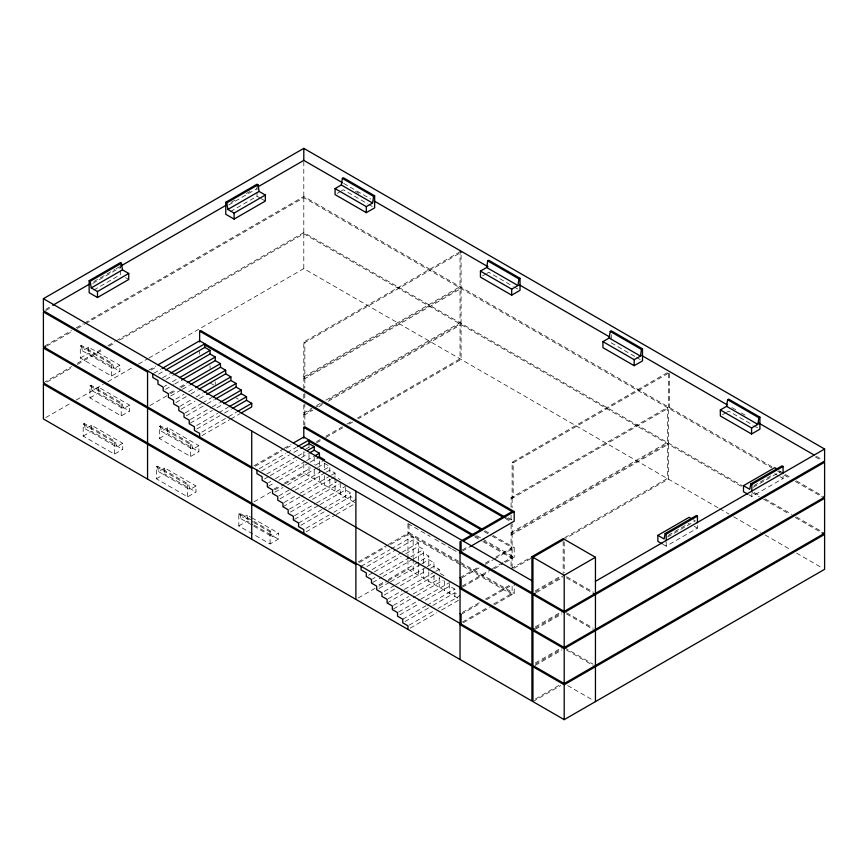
<?xml version="1.0" encoding="UTF-8"?>
<svg xmlns="http://www.w3.org/2000/svg" width="868" height="868" viewBox="0 0 868 868"><rect width="100%" height="100%" fill="white"/><g stroke="black" fill="none" stroke-linecap="round" stroke-linejoin="round"><path stroke-width="0.65" stroke-dasharray="4.34 3.25" d="M45.744 309.366L51.613 305.981M93.842 281.601L114.956 269.406M116.128 268.733L119.643 266.704M231.072 202.363L235.77 199.662M246.328 193.564L251.015 190.851M45.744 310.57L51.613 307.185M92.67 283.478L120.815 267.225M228.729 204.924L256.885 188.671M93.787 290.042L120.402 274.668L120.402 270.664M230.4 211.608L257.015 196.233L260.14 198.045M44.572 346.126L71.556 330.545M76.243 327.844L83.285 323.775M84.456 323.102L303.8 196.461L772.086 466.821M46.915 345.974L72.728 331.077M77.415 328.364L84.456 324.306M85.628 323.623L303.8 197.665L771.815 467.874M337.153 193.401L340.278 191.6M341.319 190.993L343.402 189.799L367.706 203.828M80.29 345.985L81.332 345.388L112.58 363.432L113.621 368.835L119.871 365.233L119.871 371.244L111.538 376.061L80.29 358.017L80.29 345.985L111.538 364.028L112.58 363.432M81.332 345.388L82.373 350.802L88.623 347.189L119.871 365.233M80.29 358.017L88.623 353.2L119.871 371.244M43.4 382.886L71.556 366.632M77.415 363.247L103.227 348.35M107.914 345.638L114.956 341.58M116.128 340.896L303.8 232.548L742.487 485.82M46.915 382.061L72.728 367.153M77.415 364.451L103.227 349.554M109.086 346.158L114.956 342.773M119.643 340.072L303.8 233.742L742.487 487.024M89.957 385.859L90.999 385.251L122.247 403.294L123.289 408.709L129.538 405.096L129.538 411.117L121.205 415.924L89.957 397.88L89.957 385.859L121.205 403.902L122.247 403.294M90.999 385.251L92.041 390.665L98.29 387.063L129.538 405.096M45.744 417.616L71.556 402.709M76.243 400.007L103.227 384.426M107.914 381.725L133.715 366.817M138.413 364.115L147.799 358.69M148.971 358.017L303.8 268.624L718.498 508.051M89.957 397.88L98.29 393.074L129.538 411.117M148.721 370.191L155.665 366.177M151.032 370.05L156.815 366.708M153.929 373.197L160.873 369.182M158.551 374.13L164.345 370.788M162.609 377.808L169.553 373.793M83.176 424.061L84.218 423.454L115.466 441.497L116.507 446.911L122.757 443.298L122.757 449.309L114.424 454.127L83.176 436.083L83.176 424.061L114.424 442.094L115.466 441.497M166.081 379.414L173.025 375.399M84.218 423.454L85.259 428.868L91.509 425.255L122.757 443.298M164.345 386.423L166.656 385.088M172.439 381.746L178.233 378.405M83.176 436.083L91.509 431.277L122.757 449.309M165.495 389.363L173.6 384.687M174.761 384.025L181.705 380.01M169.553 393.041L175.336 389.699M179.969 387.03L186.913 383.016M149.871 405.606L169.553 394.246M170.703 393.573L176.497 390.231M181.119 387.562L186.913 384.22M170.703 395.982L181.119 389.971M182.28 389.298L189.224 385.294M175.911 398.987L184.016 394.311M188.649 391.642L194.432 388.3M175.911 402.6L189.799 394.582M190.96 393.909L197.904 389.895M179.969 406.267L191.535 399.584M196.168 396.915L203.112 392.911M181.119 409.208L195.007 401.19M199.64 398.521L205.423 395.179M458.749 253.738L304.842 342.589L304.842 377.471L303.8 376.875L303.8 341.992L458.879 252.458M159.3 426.438L160.341 425.83L191.589 443.874L192.631 449.288L198.881 445.675L198.881 451.685L190.548 456.503L159.3 438.459L159.3 426.438L190.548 444.47L191.589 443.874M185.177 412.886L201.376 403.533M202.537 402.861L211.792 397.522M186.327 415.826L206.009 404.466M207.159 403.794L214.103 399.79M160.341 425.83L161.383 431.244L167.632 427.631L198.881 445.675M190.385 419.504L211.217 407.472M212.367 406.81L219.311 402.795M159.3 438.459L167.632 433.653L198.881 451.685M190.385 423.107L212.367 410.412M217 407.743L222.783 404.401M196.743 425.45L217.575 413.418M218.736 412.756L227.991 407.407M196.743 429.052L219.897 415.696M224.519 413.016L231.463 409.012M201.951 432.058L227.416 417.367M228.577 416.694L236.671 412.018M201.951 435.671L229.727 419.635M230.888 418.962L240.143 413.624M303.8 376.875L460.04 286.668L460.04 251.785M303.8 388.81L303.8 378.068L461.082 287.265L461.082 252.393M482.521 275.926L485.646 274.114M486.688 273.518L488.771 272.313L513.075 286.342M303.8 378.068L304.842 378.676L461.082 288.469L461.082 323.352L326.997 400.766M156.403 466.767L157.444 466.159L188.692 484.203L189.734 489.617L195.984 486.004L195.984 492.026L187.651 496.832L156.403 478.789L156.403 466.767L187.651 484.8L188.692 484.203M157.444 466.159L158.486 471.574L164.736 467.961L195.984 486.004M156.403 478.789L164.736 473.982L195.984 492.026M303.8 404.9L303.8 412.951L311.959 408.242M316.625 405.551L320.118 403.533M325.956 400.159L460.04 322.744L460.04 287.872M303.8 424.886L303.8 414.155L313.131 408.774M314.173 408.166L322.451 403.381M303.8 414.155L304.842 414.752L313.001 410.043M318.838 406.68L322.332 404.662M328.158 401.298L461.082 324.556L461.082 359.428L358.473 418.669M254.031 465.736L282.968 449.038M284.129 448.365L291.073 444.362M255.192 466.268L281.807 450.904M286.44 448.235L292.223 444.893M259.239 468.742L285.865 453.378M287.015 452.705L296.281 447.367M261.561 471.02L289.337 454.984M293.959 452.304L299.753 448.962M316.625 441.628L320.118 439.609M325.956 436.246L342.274 426.817M346.94 424.126L351.605 421.436M357.432 418.072L460.04 358.831L460.04 323.948M304.842 449.635L310.668 446.271M316.505 442.908L321.16 440.217M325.825 437.515L343.316 427.425M349.153 424.051L352.647 422.032M266.769 474.026L296.856 456.655M298.017 455.982L304.961 451.978M264.447 478.973L269.08 476.293M270.241 475.631L296.856 460.257M301.489 457.588L308.433 453.573M268.505 482.641L270.816 481.306M275.449 478.637L305.536 461.266M306.697 460.593L313.641 456.59M268.505 486.254L274.288 482.912M278.921 480.243L309.008 462.861M310.169 462.199L315.952 458.857M273.713 489.259L279.496 485.917M284.129 483.248L310.744 467.874M315.377 465.205L324.632 459.856M254.031 501.823L273.713 490.463M274.863 489.791L284.129 484.452M285.279 483.78L303.8 473.093L354.838 502.55M274.863 492.199L282.968 487.523M287.601 484.854L316.527 468.145M317.688 467.472L324.632 463.469L329.84 466.474L329.84 473.95M252.707 533.95L238.819 525.932L238.819 513.899L239.861 513.303L252.588 520.648M278.921 495.878L290.487 489.194M291.648 488.521L322.896 470.478M324.057 469.816L329.84 466.474M239.861 513.303L240.903 518.706L247.152 515.104L250.624 517.111M280.071 498.818L293.959 490.8M295.12 490.127L325.207 472.756M326.368 472.084L329.84 470.087L335.048 473.093L335.048 491.125M238.819 525.932L247.152 521.115L252.935 524.456M284.129 502.485L295.695 495.802M300.328 493.132L330.415 475.762M331.576 475.089L335.048 473.093M282.968 506.76L300.328 496.746M301.489 496.073L330.415 479.375M331.576 478.702L335.048 476.695L340.256 479.7M289.337 509.104L304.375 500.413M309.008 497.744L336.784 481.707M290.487 512.044L307.847 502.019M312.48 499.35L339.095 483.975M294.545 515.722L315.377 503.69M316.527 503.028L345.464 486.319M253.868 522.59L270.067 531.943L271.109 531.335L272.151 536.75L278.4 533.147L278.4 539.158L270.067 543.965L253.868 534.612M294.545 519.324L318.849 505.295M319.999 504.623L345.464 489.932L350.672 492.937L350.672 500.152M298.592 523.003L321.735 509.635M322.896 508.974L350.672 492.937M300.903 525.27L324.057 511.914M328.679 509.234L350.672 496.539L355.88 499.545L333.887 512.239M306.111 528.276L329.265 514.919M306.111 531.889L335.048 515.18M336.209 514.518L354.719 503.831M668.241 373.338L513.162 462.861L513.162 497.744L512.12 497.147L512.12 462.264L667.199 372.73M407.96 558.612L407.96 523.599L409.002 523.003L409.002 532.626L459.27 561.639M358.191 561.954L387.128 545.256M388.289 544.583L409.002 532.626M359.352 562.497L385.967 547.122M390.6 544.453L407.96 534.428L512.12 594.569L512.12 583.741M361.088 566.305L390.025 549.596M391.175 548.923L413.168 536.229L413.168 557.43M366.871 566.565L395.808 549.867M396.969 549.194L413.168 539.842L418.376 542.847L418.376 560.891M372.079 569.571L401.016 552.873M402.177 552.2L418.376 542.847M368.607 575.191L373.24 572.511M374.401 571.849L401.016 556.475M405.649 553.806L418.376 546.46L423.584 549.466L423.584 563.701M511.078 507.14L511.078 497.744L668.36 406.94L668.36 372.057M372.665 578.858L374.976 577.524M379.609 574.855L409.696 557.484M410.857 556.811L423.584 549.466M511.078 497.744L512.12 498.341L669.402 407.537L669.402 372.665M372.665 582.471L381.92 577.122M383.081 576.46L412.007 559.751M413.168 559.079L423.584 553.068L428.792 556.073L428.792 570.515M379.023 584.804L383.656 582.135M388.289 579.466L428.792 556.073M358.191 598.041L377.873 586.681M379.023 586.009L387.128 581.332M388.289 580.67L407.96 569.31L458.998 598.779M379.023 588.417L389.439 582.406M390.6 581.734L420.687 564.363M421.848 563.69L428.792 559.686L434 562.692L434 570.168M384.231 591.423L394.647 585.412M395.808 584.739L425.895 567.368M427.056 566.706L434 562.692M384.231 595.036L395.808 588.352M400.441 585.672L425.895 570.981M430.528 568.301L434 566.305L439.208 569.31L439.208 572.913M462.351 549.932L468.145 546.59M462.232 551.202L470.315 546.536M388.289 598.703L403.327 590.023M404.488 589.35L434.575 571.979M435.736 571.307L439.208 569.31M387.128 602.989L403.327 593.625M404.488 592.963L434.575 575.592M511.078 524.576L511.078 532.626L667.318 442.42L667.318 407.537M511.078 566.023L511.078 533.831L668.36 443.016L668.36 408.144M511.078 533.831L512.12 534.428L668.36 444.221L668.36 479.103L565.752 538.344M722.415 414.752L725.539 412.951M726.581 412.343L728.664 411.139L752.968 425.168M393.497 605.321L408.535 596.631M413.168 593.962L439.783 578.598M393.497 608.935L415.479 596.24M416.64 595.567L443.255 580.204M398.705 611.94L419.537 599.907M420.687 599.245L449.624 582.536M460.04 577.73L479.711 566.37M485.505 563.028L491.288 559.686M495.921 557.006L512.12 547.654L492.221 536.174M462.232 577.665L480.709 566.988M485.331 564.33L493.415 559.654M494.576 558.992L514.203 547.654L514.203 557.278L504.015 563.158M399.855 614.88L419.537 603.52M425.32 600.179L449.624 586.15L454.832 589.155L454.832 596.37M402.752 619.22L425.895 605.853M427.056 605.191L454.832 589.155M462.351 586.009L491.288 569.31M492.449 568.638L502.865 562.627M504.015 561.954L512.12 557.278L484.029 541.068M462.232 587.278L488.977 571.849M494.576 568.616L502.865 563.831M405.063 621.488L431.689 606.124M432.839 605.452L454.832 592.757L460.04 595.763L438.047 608.468M409.121 625.166L433.425 611.137M511.078 568.703L530.901 557.267M564.71 537.737L667.318 478.507L667.318 443.624M410.271 628.106L436.897 612.743M441.519 610.063L458.879 600.048M530.771 558.536L512.12 569.31L512.12 534.428M462.351 612.472L479.711 602.446M485.505 599.104L510.959 584.403M461.082 614.414L480.709 603.076M486.492 599.745L511.892 585.075M462.351 622.096L487.816 607.394M493.599 604.052L512.12 593.365L407.96 533.223M463.393 622.692L489.953 607.361M494.576 604.692L514.203 593.365L514.203 583.741M535.382 590.75L560.847 576.059M535.263 592.019L563.158 575.918M536.424 592.562L563.039 577.187M753.912 485.689L773.583 474.329M668.273 535.361L689.105 523.328M753.218 487.295L780.994 471.259M667.579 536.966L695.355 520.93L693.272 519.726M748.704 494.717L751.829 496.518L783.077 478.474L783.077 475.805M663.065 544.377L666.19 546.178L697.438 528.145L697.438 524.131M535.382 626.837L559.686 612.808M535.263 628.106L561.889 612.743M535.263 629.311L561.889 613.936M535.382 662.924L559.686 648.884M535.263 664.194L561.997 648.754M535.263 665.387L561.889 650.024M535.382 699L560.847 684.299M532.952 701.604L560.728 685.568M343.685 183.408L370.658 198.978M731.93 407.559L736.628 410.271M741.315 412.984L746.013 415.685M816.387 456.318L822.256 459.704M355.413 191.383L358.929 193.412M815.215 456.85L821.095 460.246M611.256 342.838L635.56 356.867M636.721 357.529L640.193 359.536M514.236 287.015L517.708 289.022M754.118 425.841L757.59 427.848M368.857 204.49L372.329 206.497M778.856 470.727L791.931 478.279M796.444 480.894L824.6 497.147M777.685 471.259L790.585 478.702M795.272 481.414L824.6 498.341M774.744 473.668L778.911 476.065M779.952 476.673L783.077 478.474M261.181 198.642L265.348 201.05M754.227 492.59L760.086 495.975M765.131 498.894L791.952 514.377M796.444 516.97L824.6 533.223M751.872 492.438L759.305 496.735M763.601 499.209L789.62 514.236M795.272 517.502L822.256 533.071M719.659 508.724L728.99 514.106M733.655 516.796L760.476 532.279M765.131 534.981L790.791 549.78M796.618 553.155L822.267 567.965M694.313 526.333L697.438 528.145M303.8 341.992L304.842 342.589M512.12 462.264L513.162 462.861M125.61 277.673L128.735 279.485M508.333 517.805L511.86 519.845M506.272 517.816L510.948 520.518M505.1 518.348L509.776 521.05M303.8 412.951L304.842 413.559L304.842 404.162M511.078 532.626L512.12 533.223L512.12 523.838M566.511 576.656L593.137 592.03M484.962 530.771L491.982 534.829M493.154 535.502L514.203 547.654M566.511 577.86L591.987 592.562M484.029 531.444L491.049 535.491M476.771 535.675L481.458 538.366M482.619 539.05L514.203 557.278M210.056 382.886L214.222 385.294M236.096 397.913L238.179 399.117M474.666 535.654L479.353 538.355M474.666 536.858L481.697 540.916M482.858 541.589L512.12 558.482M566.511 612.743L593.137 628.106M566.511 613.936L593.137 629.311M407.96 523.599L430.192 536.446M434.879 539.147L451.262 548.609M452.434 549.281L459.454 553.328M460.431 562.323L514.203 593.365M82.373 350.802L113.621 368.835M440.25 573.52L444.416 575.918M564.308 647.55L593.137 664.194M566.511 650.024L593.137 665.398M92.041 390.665L123.289 408.709M161.383 431.244L192.631 449.288M567.672 685.568L593.137 700.27M251.785 517.773L278.4 533.147M253.749 521.321L271.109 531.335M238.819 513.899L252.707 521.918M254.096 525.129L278.4 539.158M85.259 428.868L116.507 446.911M240.903 518.706L252.479 525.39M253.63 526.062L272.151 536.75M158.486 471.574L189.734 489.617M751.829 493.849L751.829 496.518M666.19 542.174L666.19 546.178M611.256 334.82L611.256 340.158M564.2 541.914L564.2 572.641M563.158 541.306L563.158 573.379M512.12 498.341L512.12 507.737M511.078 515.18L511.078 523.23M449.624 583.741L449.624 593.365M444.416 580.887L444.416 590.359M439.208 576.851L439.208 587.343M434 575.321L434 584.338M428.792 571.86L428.792 581.332M423.584 569.017L423.584 578.327M418.376 562.204L418.376 575.321M413.168 558.786L413.168 572.316M407.96 559.958L407.96 569.31M345.464 487.523L345.464 497.147M340.256 483.313L340.256 494.142M329.84 479.103L329.84 488.12M324.632 463.469L324.632 470.228M324.632 475.642L324.632 485.114M319.424 460.843L319.424 482.109M314.216 456.796L314.216 464.673M314.216 469.913L314.216 479.103M309.008 443.624L309.008 447.682M309.008 454.441L309.008 461.212M309.008 466.626L309.008 476.098M304.842 378.676L304.842 388.061M304.842 393.432L304.842 398.803M304.842 414.752L304.842 425.494M303.8 161.578L303.8 196.461M303.8 197.665L303.8 232.548M303.8 233.742L303.8 268.624M303.8 394.17L303.8 399.54M303.8 451.707L303.8 458.391M303.8 463.729L303.8 473.093M270.067 531.943L270.067 543.965M257.015 185.546L257.015 190.895M257.015 192.229L257.015 196.233M247.152 515.104L247.152 521.115M215.264 381.898L215.264 384.557M210.056 365.829L210.056 368.455M199.64 351.475L199.64 354.155M190.548 444.47L190.548 456.503M187.651 484.8L187.651 496.832M167.632 427.631L167.632 433.653M164.736 467.961L164.736 473.982M121.205 403.902L121.205 415.924M120.402 263.981L120.402 269.33M114.424 442.094L114.424 454.127M111.538 364.028L111.538 376.061M98.29 387.063L98.29 393.074M91.509 425.255L91.509 431.277M88.623 347.189L88.623 353.2"/><path stroke-width="1.3" d="M341.319 184.982L342.361 178.363L343.402 177.766L374.651 195.81L374.651 207.832L366.318 212.649L335.07 194.606L335.07 188.595L341.319 184.982L372.567 203.025L373.609 196.407L374.651 195.81M486.688 267.507L487.729 260.888L488.771 260.281L520.019 278.324L520.019 290.357L511.686 295.163L480.438 277.12L480.438 271.109L486.688 267.507L517.936 285.539L518.977 278.932L520.019 278.324M609.173 338.021L610.215 331.413L611.256 330.806L642.504 348.849L642.504 360.871L634.172 365.688L602.924 347.645L602.924 341.634L609.173 338.021L640.421 356.064L641.463 349.446L642.504 348.849M726.581 406.332L727.623 399.714L728.664 399.117L759.912 417.15L759.912 429.183L751.58 433.989L720.332 415.956L720.332 409.935L726.581 406.332L757.829 424.376L758.871 417.758L759.912 417.15M697.438 522.796L697.438 516.113L696.396 515.516L665.148 533.549L664.107 538.963L657.857 535.361L657.857 541.372L662.024 543.78M783.077 473.125L783.077 466.452L782.035 465.845L750.787 483.888L749.746 489.302L743.496 485.689L743.496 491.711L747.663 494.109M595.448 593.365L595.448 557.278L563.158 538.637L531.91 556.681L531.91 592.757L43.4 310.722L43.4 298.69L303.8 148.352L824.6 449.038L824.6 461.06L564.2 611.398L532.952 593.365L532.952 557.278L564.2 539.234M89.154 280.679L120.402 262.646L121.444 263.243L122.486 269.861L128.735 273.463L128.735 279.485L97.487 297.518L89.154 292.711L89.154 280.679L90.196 281.286L91.238 287.905L97.487 291.507L128.735 273.463M225.767 202.255L257.015 184.211L258.056 184.808L259.098 191.427L265.348 195.04L265.348 201.05L234.1 219.094L225.767 214.277L225.767 202.255L226.808 202.852L227.85 209.47L234.1 213.072L265.348 195.04M90.196 281.286L121.444 263.243M226.808 202.852L258.056 184.808M52.785 305.297L90.315 283.63M120.815 266.02L226.385 205.076M258.056 186.794L303.8 160.385L342.513 182.725M91.238 287.905L122.486 269.861M227.85 209.47L259.098 191.427M460.04 588.547L531.91 630.049L531.91 664.921L43.4 382.886L43.4 348.003L45.744 346.647M335.07 188.595L366.318 206.627L372.567 203.025M199.64 341.992L199.64 331.164L200.682 330.567L514.203 511.577L514.203 521.201L470.315 546.536M157.976 364.842L199.64 340.788L505.1 517.144M162.023 368.52L204.848 343.793L204.848 347.406L165.495 370.126M170.703 373.131L210.056 350.412L210.056 354.014L174.175 374.726M179.383 377.743L215.264 357.03L215.264 360.632L181.705 380.01M188.063 382.354L220.472 363.638L220.472 367.251L190.385 384.622M195.593 387.627L225.68 370.256L225.68 373.858L199.065 389.233M204.273 392.238L230.888 376.875L230.888 380.477L206.584 394.506M212.953 396.85L236.096 383.482L236.096 387.095L215.264 399.117M220.472 402.123L241.304 390.101L241.304 393.703L223.944 403.728M229.152 406.734L246.512 396.719L246.512 400.322L232.624 408.34M237.832 411.345L251.72 403.327L251.72 406.94L241.304 412.951M480.438 271.109L511.686 289.152L517.936 285.539M303.8 438.21L303.8 427.381L304.842 426.785L482.619 529.426M293.384 443.016L303.8 437.005L473.494 534.981M297.431 446.694L309.008 440.011L309.008 443.624L300.903 448.3M307.272 450.633L314.216 446.629L314.216 450.232L319.424 453.248L319.424 456.85L324.632 459.856M309.583 452.912L314.216 450.232M314.791 455.917L319.424 453.248M317.113 458.185L319.424 456.85M602.924 341.634L634.172 359.678L640.421 356.064M461.201 540.97L512.12 511.577L199.64 331.164M463.393 540.916L514.203 511.577M720.332 409.935L751.58 427.978L757.829 424.376M531.91 556.681L564.2 575.321L595.448 557.278M532.952 594.558L564.2 612.602L824.6 462.264L824.6 497.147L564.2 647.485L532.952 629.441L532.952 594.558L535.263 593.224M743.496 485.689L774.744 467.657L776.827 468.85M657.857 535.361L689.105 517.317L691.188 518.521M750.787 483.888L751.829 484.485L783.077 466.452M665.148 533.549L666.19 534.156L697.438 516.113M595.448 581.332L824.6 449.038M531.91 630.049L534.221 628.703M564.2 648.689L824.6 498.341L824.6 533.223L564.2 683.561L532.952 665.528L532.952 630.645L564.2 648.689L564.2 683.561M564.2 684.765L824.6 534.428L824.6 569.31L564.2 719.648L532.952 701.604L532.952 666.732L564.2 684.765L564.2 719.648M610.215 331.413L641.463 349.446M487.729 260.888L518.977 278.932M727.623 399.714L758.871 417.758M342.361 178.363L373.609 196.407M374.173 201.007L487.957 266.704M519.628 284.986L609.944 337.131M641.615 355.413L727.243 404.857M758.914 423.139L814.043 454.962M460.04 251.785L461.082 252.393M822.256 533.071L824.6 534.428M204.316 344.694L502.756 516.992M204.848 347.406L210.056 350.412M210.056 354.014L215.264 357.03M215.264 360.632L220.472 363.638M220.472 367.251L225.68 370.256M225.68 373.858L230.888 376.875M230.888 380.477L236.096 383.482M236.096 387.095L241.304 390.101M593.137 593.224L595.448 594.558L595.448 629.441M303.8 427.381L481.697 530.088M241.304 393.703L246.512 396.719M246.512 400.322L251.72 403.327M308.476 440.911L472.333 535.513M309.008 443.624L314.216 446.629M43.4 298.69L531.91 580.735M147.56 372.057L43.4 311.927L43.4 346.799L531.91 628.844L531.91 593.962L460.04 552.471M460.04 577.73L461.082 578.327L461.082 587.951M43.4 348.003L251.72 468.275M460.04 613.806L461.082 614.414L461.082 624.027M355.88 564.493L43.4 384.09L43.4 418.962L531.91 701.008L531.91 666.125L460.04 624.635M751.829 484.485L751.829 491.169M751.58 427.978L751.58 433.989M666.19 534.156L666.19 540.84M634.172 359.678L634.172 365.688M595.448 630.645L595.448 665.528M595.448 666.732L595.448 701.604M564.2 575.321L564.2 611.398M564.2 612.602L564.2 647.485M511.686 289.152L511.686 295.163M461.082 551.864L461.082 542.24L460.04 541.643L460.04 659.506M407.96 629.441L407.96 625.839L402.752 622.833L402.752 619.22L397.544 616.215L397.544 612.602L392.336 609.596L392.336 605.994L387.128 602.989L387.128 599.376L381.92 596.37L381.92 592.757L376.712 589.752L376.712 586.15L371.504 583.133L371.504 579.531L366.296 576.526L366.296 572.913L361.088 569.907L361.088 566.305M366.318 206.627L366.318 212.649M355.88 491.125L355.88 599.376M303.8 148.352L303.8 160.385M303.8 533.223L303.8 529.621L298.592 526.605L298.592 523.003L293.384 519.997L293.384 516.384L288.176 513.379L288.176 509.776L282.968 506.76L282.968 503.158L277.76 500.152L277.76 496.539L272.552 493.534L272.552 489.932L267.344 486.915L267.344 483.313L262.136 480.308L262.136 476.695L256.928 473.689L256.928 470.076M251.72 430.995L251.72 503.158M251.72 504.362L251.72 539.234M234.1 213.072L234.1 219.094M199.64 437.005L199.64 433.403L194.432 430.387L194.432 426.785L189.224 423.779L189.224 420.166L184.016 417.161L184.016 413.559L178.808 410.542L178.808 406.94L173.6 403.935L173.6 400.322L168.392 397.316L168.392 393.703L163.184 390.698L163.184 387.095L157.976 384.09L157.976 380.477L152.768 377.471L152.768 373.858M147.56 370.853L147.56 406.94M147.56 408.144L147.56 443.016M147.56 444.221L147.56 479.103M97.487 291.507L97.487 297.518"/></g></svg>
